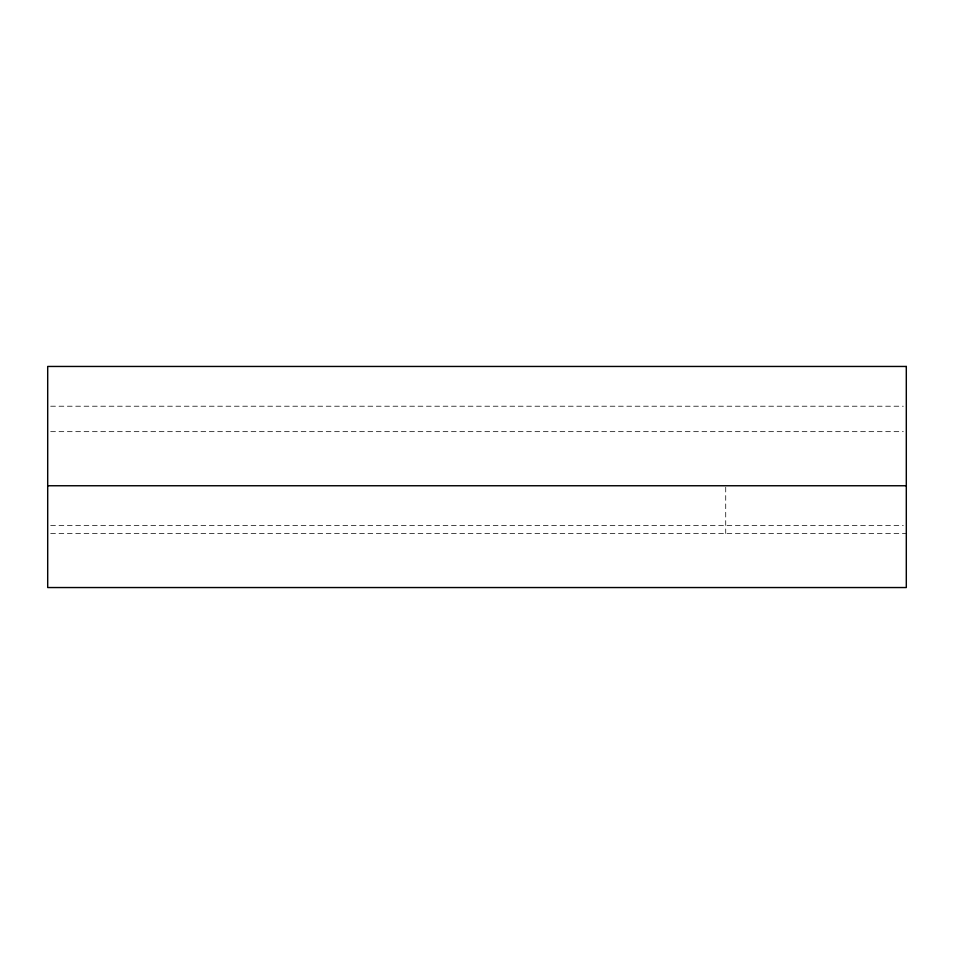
<?xml version="1.0" encoding="UTF-8"?>
<svg xmlns="http://www.w3.org/2000/svg" width="954" height="954" viewBox="0 0 954 954"><rect width="100%" height="100%" fill="white"/><g stroke="black" fill="none" stroke-linecap="round" stroke-linejoin="round"><path stroke-width="0.72" stroke-dasharray="4.77 3.58" d="M50.681 406.213L903.319 406.213M50.681 431.661L903.319 431.661M50.681 525.511L903.319 525.511M50.681 533.465L906.3 533.465M725.72 487.22L725.72 533.465"/><path stroke-width="1.43" d="M47.7 485.753L906.3 485.753M906.3 366.455L47.7 366.455L47.7 587.545L906.3 587.545L906.3 366.455"/></g></svg>
